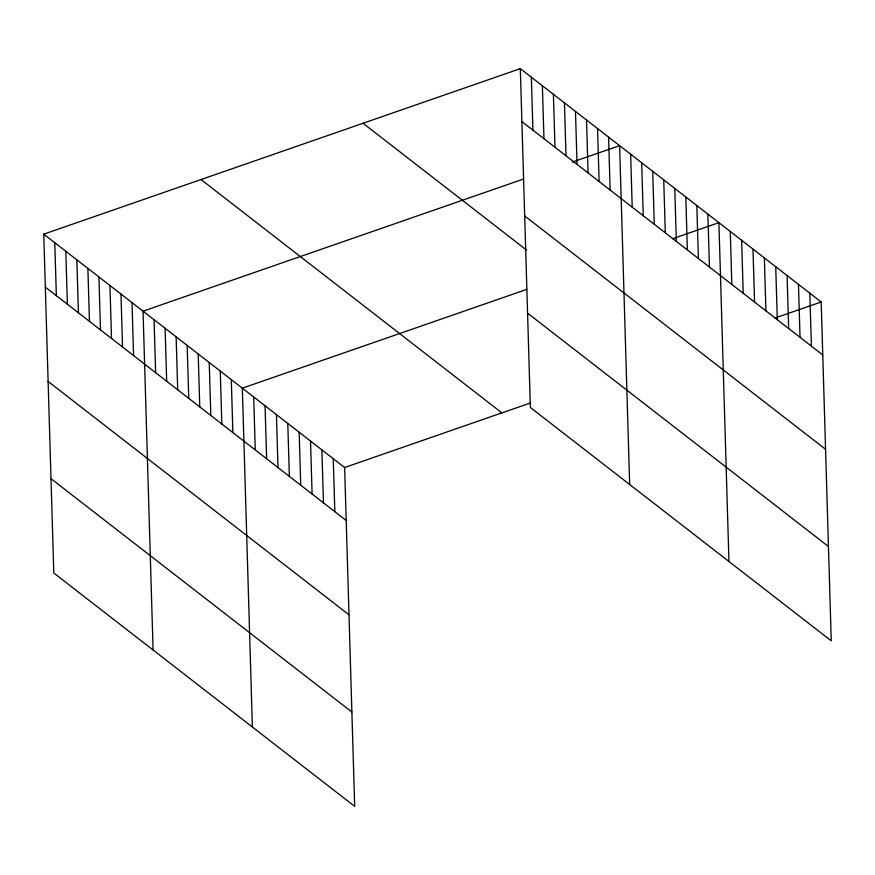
<?xml version="1.0" encoding="UTF-8"?>
<svg xmlns="http://www.w3.org/2000/svg" width="875" height="875" viewBox="0 0 875 875"><rect width="100%" height="100%" fill="white"/><g stroke="black" fill="none" stroke-linecap="round" stroke-linejoin="round"><path stroke-width="1.31" d="M43.75 234.161L344.63 467.512L354.681 806.356L53.802 573.005L43.75 234.161L520.319 68.644L821.198 301.995L831.25 640.839L530.37 407.488L520.319 68.644M523.502 179.036L143.041 311.172L153.092 650.005M572.173 162.127L619.609 145.655L629.661 484.487M526.728 289.395L242.331 388.172L252.383 727.016M672.711 238.7L718.9 222.655L728.952 561.498M344.63 467.512L530.556 402.938M775.009 318.03L821.198 301.995M521.894 121.603L822.763 354.955M524.694 215.95L825.562 449.291M363.048 123.266L526.531 250.053M527.57 313.152L828.45 546.492M201.02 179.55L501.889 412.891M45.325 287.12L346.194 520.472M48.125 381.467L348.994 614.808M51.002 478.669L351.881 712.009M809.823 293.18L811.398 346.139M798.459 284.364L800.034 337.323M787.095 275.548L788.67 328.508M775.731 266.733L777.295 319.692M764.356 257.917L765.931 310.877M752.992 249.102L754.567 302.061M741.628 240.286L743.203 293.245M730.264 231.47L731.839 284.43M707.864 214.102L709.439 267.061M696.828 205.548L698.403 258.508M685.803 196.984L687.367 249.944M674.767 188.431L676.342 241.391M663.731 179.878L665.306 232.838M652.706 171.325L654.27 224.284M641.67 162.761L643.245 215.72M630.634 154.208L632.209 207.167M608.573 137.102L610.148 190.061M597.548 128.537L599.112 181.497M586.513 119.984L588.087 172.944M575.477 111.431L577.052 164.391M564.452 102.878L566.016 155.827M553.416 94.314L554.991 147.273M542.38 85.761L543.955 138.72M531.355 77.208L532.919 130.167M333.255 458.697L334.83 511.656M321.891 449.881L323.466 502.841M310.527 441.066L312.102 494.025M299.162 432.25L300.727 485.209M287.788 423.434L289.363 476.394M276.423 414.619L277.998 467.578M265.059 405.803L266.634 458.762M253.695 396.987L255.27 449.947M231.295 379.619L232.87 432.578M220.259 371.066L221.834 424.025M209.234 362.502L210.798 415.461M198.198 353.948L199.773 406.908M187.162 345.395L188.738 398.355M176.137 336.842L177.702 389.802M165.102 328.278L166.677 381.238M154.066 319.725L155.641 372.684M132.005 302.619L133.58 355.578M120.98 294.055L122.544 347.014M109.944 285.502L111.519 338.461M98.908 276.948L100.483 329.908M87.883 268.395L89.447 321.344M76.847 259.831L78.422 312.791M65.811 251.278L67.386 304.238M54.786 242.725L56.35 295.684"/></g></svg>
